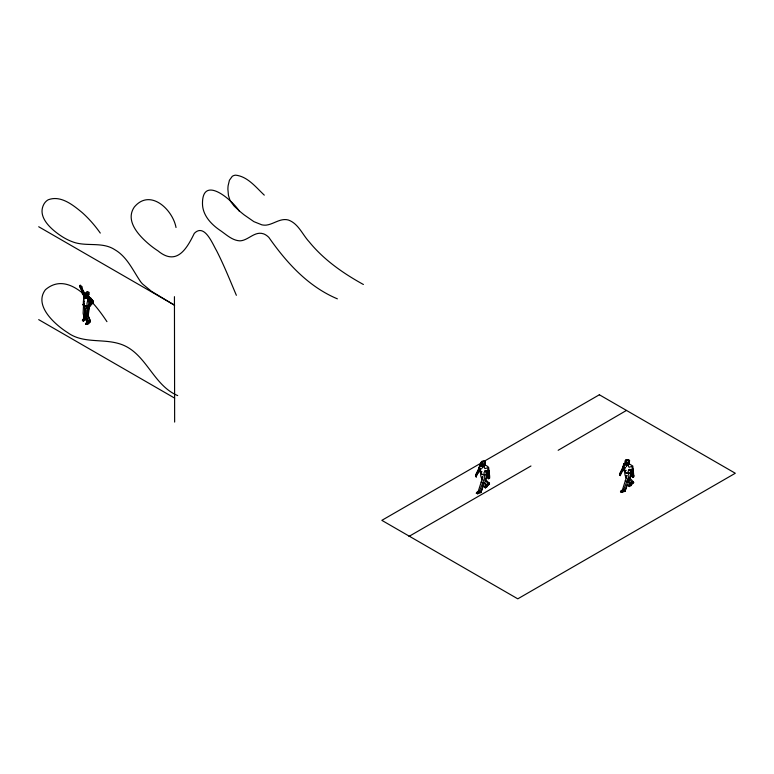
<?xml version="1.0" encoding="UTF-8"?>
<svg xmlns="http://www.w3.org/2000/svg" width="774" height="774" viewBox="0 0 774 774"><rect width="100%" height="100%" fill="white"/><g stroke="black" fill="none" stroke-linecap="round" stroke-linejoin="round"><path stroke-width="1.16" d="M88.787 304.792L90.016 305.575L87.239 306.968L83.611 305.362L83.002 304.675L84.26 303.273L83.94 303.998C86.311 308.652 82.818 314.021 85.488 318.724L84.095 317.804L83.118 313.286L83.573 304.637M486.546 470.902L486.662 477.49L481.051 491.974L479.309 491.819L478.313 491.142L482.928 476.697L481.863 477.993L482.56 479.841M630.897 470.089L630.81 476.136L625.199 490.619L623.457 490.474L622.46 489.787L627.075 475.352L626.011 476.649L626.717 478.496M89.59 305.275L88.217 315.54L90.374 320.997L89.745 321.578L86.756 321.084L85.198 316.363L84.83 308.197M91.255 301.125L90.519 301.705L88.081 300.805L89.668 298.271L90.732 298.154L93.064 301.396L91.777 299.286M483.121 465.203L481.486 461.488L481.022 463.965M627.279 463.849L625.634 460.143L625.169 462.61M88.555 304.163L90.103 299.702M84.395 302.218L84.501 300.883M87.452 308.778L86.94 316.701L88.7 321.752L90.374 320.997L87.656 315.357M92.561 302.479L92.512 303.147C89.997 304.792 88.013 308.807 86.524 308.439L88.236 308.294L92.696 302.092M489.429 477.858L489.255 476.165M633.587 476.503L633.403 474.81M483.024 484.921L482.173 488.626M85.604 297.003L86.272 296.258L87.52 296.868L86.553 297.497L86.601 295.32L85.846 294.981M488.017 474.162L488.394 478.622L489.69 476.416L489.033 471.25L487.988 469.886L488.433 471.114M633.848 476.223C633.161 478.119 631.758 477.161 633.78 475.826L633.18 469.895L632.145 468.541M86.078 309.648L85.924 316.46M477.945 471.811L479.764 467.303M622.093 470.457L623.912 465.958M82.412 293.839L84.637 293.714C82.412 290.086 82.044 287.222 80.341 285.451L79.683 286.515L83.36 294.188L80.854 288.083L81.86 286.699M485.075 483.305L486.952 485.385L488.684 484.243L488.839 482.86L485.743 479.783M632.842 482.889L632.987 481.505L629.359 477.587L628.991 478.661L629.784 480.122L632.842 482.889L631.11 484.031L627.84 480.944M87.859 316.024L88.865 306.369M87.878 312.57L89.029 306.456M481.854 463.79L481.709 466.258L484.379 465.155M84.472 314.757L84.095 317.804L85.488 318.724L84.211 316.102L85.488 318.724L84.618 318.356M482.347 468.067L482.444 465.9L483.605 465.929L484.921 468.628L487.581 467.825L489.052 471.85L486.082 472.208L484.882 470.95L483.914 472.982L484.824 477.239L479.309 491.819M626.505 466.712L626.824 462.813M87.52 296.868L87.549 298.454L88.826 299.228L88.488 300.747L89.649 299.954M481.128 468.792L479.822 468.628L480.915 472.982L481.989 474.414L484.195 474.81L486.478 474.201L486.827 471.792M625.276 467.438L623.97 467.283L625.063 471.627L626.137 473.059L628.343 473.456L630.636 472.846L630.974 470.437M90.355 299.664L89.813 303.892M624.715 463.268L623.883 463.645L623.68 464.874L624.608 465.222L626.33 463.761L625.856 464.903L628.536 463.8M88.787 321.491L87.065 321.075L88.787 321.491L86.93 319.13M89.058 306.978L93.267 302.615L92.445 300.902L93.064 301.396L91.332 299.693M486.662 477.49L487.127 474.946M630.81 476.136L631.274 473.601M480.112 470.873L475.497 475.933L476.242 476.978L476.629 474.181L479.822 468.628M624.26 469.528L619.645 474.578L620.39 475.623L620.777 472.837L622.325 470.418M486.082 472.208L486.285 471.163M633.2 470.495L631.729 466.47L629.069 467.273L627.917 465.271L626.698 465.261L626.282 464.352L626.698 465.261L627.917 465.271L629.165 463.82L627.859 463.065L632.793 466.006L633.2 470.495L630.239 470.853L630.433 469.818M87.607 306.765L87.743 306.107L89.755 305.478M88.865 321.046L87.007 324.074L85.653 323.822L87.394 324.335L85.798 323.958M625.16 467.351L624.405 467.477L623.728 469.421L621.319 472.014L619.955 474.404L620.39 475.623L619.916 473.659L623.283 466.248M481.002 468.705L480.257 468.831L479.58 470.766L477.171 473.369L475.797 475.758L476.242 476.978L475.768 475.004L479.135 467.602M90.519 301.541L91.129 302.644L86.852 306.823C84.947 309.484 93.993 303.34 91.003 301.637L88.826 299.228M480.915 472.982L481.844 471.579C479.503 473.804 481.07 477.161 482.096 479.599M625.063 471.627L625.992 470.224C623.66 472.45 625.218 475.807 626.243 478.245M488.597 469.973L487.92 471.202L486.749 471.356L487.949 475.004M632.755 468.628L632.068 469.847L630.694 469.547M489.69 477.568C490.126 478.632 487.533 479.174 488.771 478.013L487.93 477.926L488.617 475.865M90.423 299.025L90.19 297.922M632.174 472.808L632.774 474.51L632.077 476.571L632.784 477.355L632.068 469.847M484.63 462.049L485.143 463.297L485.433 461.991L484.824 461.459L483.247 464.613L481.68 464.1L481.68 465.184M628.788 460.694L629.291 461.943L629.581 460.646L628.972 460.114L627.404 463.258L625.827 462.755L625.837 463.829M84.821 317.485C83.602 317.272 79.877 324.47 86.969 318.82M627.104 484.553L625.199 490.619M626.118 463.5L623.883 463.645L623.002 466.567L623.525 468.56L625.034 468.647M84.143 303.66L83.002 304.675L86.146 306.727M84.647 317.301C86.62 318.22 84.076 320.097 83.186 320.784L82.354 320.107M632.774 474.51L632.077 476.571L632.784 477.355M87.704 295.474L88.807 292.253L87.133 291.808L85.556 293.51L86.553 297.497M623.525 468.56L623.97 467.283M88.362 307.065L87.152 307.007C86.224 308.942 86.407 306.659 87.404 307.501L86.524 308.439M481.051 491.974L482.047 489.129M623.457 490.474L628.972 475.884L628.072 471.637L629.039 469.605L630.075 469.305M475.923 475.294L475.604 476.165L476.397 476.532M620.08 473.94L619.751 474.81L620.554 475.178M86.998 298.154L86.127 296.655L86.882 296.636M90.161 299.625L88.962 302.257M88.807 292.253L89.233 294.449L87.046 296.645L87.162 297.332M85.711 323.745L87.762 320.755M475.662 474.984L478.7 469.712M619.81 473.63L622.847 468.357M86.756 307.404L86.465 308.033L87.152 307.007M484.398 486.769L485.017 487.339L486.691 486.188L489.042 483.189L489.526 483.973L485.375 487.92L484.398 486.769L486.42 484.331M628.546 485.414L629.165 485.985L630.839 484.834L633.19 481.834L633.683 482.618L629.523 486.565L628.546 485.414L630.578 482.986M79.867 285.519L80.467 285.248L81.802 287.212L81.589 286.69M476.339 493.193L479.638 490.59L479.222 492.487L476.668 492.603L476.339 493.193L477.606 493.783L481.244 492.467L480.935 491.229L479.851 491.693L478.709 490.977M620.496 491.848L623.796 489.236L623.37 491.142L620.816 491.248L620.496 491.848L621.754 492.428L625.392 491.113L625.082 489.884L623.999 490.339L622.857 489.623M86.253 308.1L87.481 308.1M627.966 480.973L629.31 478.303M476.397 475.449L477.094 474.83M620.545 474.094L621.241 473.475M625.75 464.419L625.895 463.355M480.567 464.623L479.735 465L479.522 466.219L480.461 466.567L482.134 465.696L482.55 466.616L483.769 466.625L485.017 465.174L485.433 461.991L484.011 460.985L481.486 461.488M484.65 465.803L485.017 465.174L486.778 465.842L488.636 467.361L489.052 471.85M628.798 464.458L629.581 460.646L628.159 459.64L625.634 460.143M85.653 323.822L86.978 322.565M87.394 324.335C89.513 324.209 90.306 320.039 90.084 321.075L88.7 321.752L90.374 320.997M81.338 287.28L81.522 286.786L81.657 287.502L80.186 287.183L80.022 285.364M87.336 306.746L84.685 305.991L87.336 306.746L87.743 306.107C79.809 307.723 85.43 297.535 83.36 294.188M85.556 293.51L85.953 292.901M624.957 467.854L621.512 472.092M485.617 478.758L486.711 477.2L485.84 475.013M629.765 477.403L630.858 475.846M81.444 287.976L83.94 292.146M88.323 295.029L88.652 296.481L87.714 297.68L86.446 297.826M484.147 465.135L481.709 466.258L481.563 465.039M484.437 487.136L486.217 485.134M628.294 463.781L625.856 464.903L625.711 463.684M628.585 485.782L630.365 483.779M81.164 288.015L80.525 288.112L81.164 288.015L83.292 291.943M87.955 306.823L87.404 307.501L86.862 307.133M87.549 298.454L88.952 296.819L90.732 298.154M476.929 474.472L476.262 476.058L475.584 475.826M621.077 473.117L620.419 474.714L619.742 474.481M84.453 299.016L85.817 297.39M87.133 291.808L85.73 293.81L85.808 295.9M477.364 473.446L479.783 470.689M476.668 492.603L477.51 491.664M620.816 491.248L621.667 490.319M87.007 324.074L90.21 321.839M487.688 483.973L488.839 482.86M631.845 482.628L632.987 481.505M85.769 294.304L86.388 293.704M84.501 293.327L85.508 296.084L83.776 297.729L85.111 298.367M84.018 303.485L82.905 304.54L83.611 305.362M85.827 324.054L87.22 322.971M85.043 318.153L82.441 320.126M481.68 464.1L481.022 463.471L481.118 462.436L481.68 462.61M625.827 462.755L625.169 462.117L625.276 461.081L625.837 461.265M84.627 297.061L82.16 293.404L83.147 293.423L82.634 292.195M87.065 321.075L88.081 320.465M558.16 450.294L626.476 410.423M631.826 482.763L633.016 482.076L633.683 482.618M82.712 320.349L84.018 319.585M408.962 536.421L530.964 465.987M89.387 320.871L87.772 320.9M482.463 466.277L483.092 465.938M626.611 464.922L627.24 464.584M87.994 306.862L86.224 307.984M88.488 300.747L89.89 300.322L90.161 301.386M87.762 307.452L86.969 307.675L88.11 308.091M485.927 470.65L484.882 470.95L487.107 472.324M486.469 474.181L484.263 474.82L481.999 474.394L480.877 472.943M630.616 472.837L628.411 473.475L626.156 473.049L625.024 471.589M479.309 490.851L478.313 491.142L479.967 491.413M622.46 489.787L623.457 489.507M86.475 317.563L85.401 317.862L85.488 318.559L84.385 317.65M481.738 461.633L483.46 461.159M625.885 460.278L627.608 459.804M87.81 295.813L86.465 296.336L86.601 295.32L85.962 295.329L86.233 296.423M88.081 300.805L89.571 300.457M84.782 306.156L86.291 306.165M87.046 296.645L88.139 296.51L88.4 295.687L88.139 296.51L87.685 296.074M477.026 492.69L478.1 492.583M621.174 491.335L622.257 491.238M625.218 460.588L626.901 460.54M483.769 466.625L482.55 466.616L482.134 465.696M626.592 464.555L627.753 464.574L627.917 465.271M480.886 470.002L479.377 469.915L478.748 469.092L479.735 465L480.461 466.567M487.843 470.36L488.945 470.495M87.975 293.956L85.924 293.414M92.648 301.057L93.248 301.163M90.171 321.907L88.962 321.568M87.868 308.333L86.417 307.752M92.677 302.334L93.267 302.615M625.344 490.232L624.483 490.716L625.392 491.113M625.257 480.789L628.024 482.047L627.511 481.863M481.109 482.144L483.876 483.402L483.363 483.218M81.086 287.57L81.522 287.976M487.92 471.202C488.829 473.137 487.726 479.232 489.487 478.371L489.265 477.8M86.398 295.949L83.834 292.727M480.335 492.071L481.244 492.467M87.317 308.42L87.839 308.652M83.863 296.51L86.117 295.716L85.198 294.913M88.459 300.718L88.12 298.6L86.998 303.35L87.239 306.968M91.206 302.411L91.864 302.74M337.377 298.841C308.149 286.554 286.651 262.802 268.878 237.434A14.038 8.108 60 0 0 263.586 233.864C254.685 230.739 248.425 240.462 240.017 240.859C231.929 240.52 225.921 234.164 219.526 229.984C210.76 223.889 202.536 214.94 202.478 203.639C202.295 174.063 232.819 200.369 239.505 211.486M86.727 297.1L86.078 296.761L86.398 297.98M85.798 296.597L86.562 297.003M91.129 302.644L91.796 303.011M83.747 318.907L84.763 319.478M484.35 464.797L485.017 465.174M363.403 284.493C345.301 274.499 327.915 262.676 313.915 247.322A86.582 49.991 60 0 1 309.184 241.827C302.382 234.532 298.338 223.493 288.276 219.99C280.459 217.852 273.803 224.17 266.343 225.108A31.928 18.441 60 0 1 261.786 224.818L253.872 221.635L244.139 214.872A149.75 86.456 60 0 1 239.456 211.012L234.251 206.165L230.72 201.55A10.507 6.066 60 0 1 229.801 199.75L228.436 195.358L227.904 189.291A38.768 22.388 60 0 1 228.107 185.76L229.423 180.245L232.21 176.395A18.392 10.623 60 0 1 235.731 175.166C247.767 176.54 256.001 187.405 264.292 195.135M91.187 302.237L91.796 302.586M172.138 303.795L174.643 305.227L38.7 226.743M177.691 395.591C152.197 384.852 145.918 351.154 118.751 343.569C101.955 338.596 82.663 343.608 67.648 332.607A72.001 41.573 60 0 1 60.13 327.247C49.691 318.927 35.13 303.331 45.395 289.747C68.77 269.575 95.395 304.066 106.938 321.655M38.7 319.633L174.643 398.117M627.859 463.065L628.507 463.442M171.722 303.553L151.462 291.305L142.551 283.981A32.75 24.681 78.3 0 1 140.433 281.494M627.675 480.915L631.11 484.031M623.215 466.751L624.405 467.477M479.067 468.106L480.257 468.831M631.255 470.969L629.039 469.605L630.239 470.853M84.695 317.466L85.43 318.027M484.456 482.831L486.952 485.385M489.526 483.973L488.675 482.86L489.042 483.189M633.19 481.834L632.822 481.515L633.016 482.076M86.253 318.269L86.949 318.888M82.673 320.243L83.515 321.104M488.684 484.243L484.843 480.006M85.304 295L86.001 295.784L85.575 296.597L85.508 296.084M488.636 478.709L487.93 477.926L489.004 477.481L489.216 476.465L489.632 477.181M140.452 281.475C132.799 270.271 127.13 256.852 114.862 249.731C101.897 241.159 85.527 247.312 71.721 241.488A61.156 35.314 60 0 1 66.129 238.943L64.155 237.85A66.109 38.168 60 0 1 58.988 234.503C49.904 228.059 37.297 216.42 43.837 204.268A32.198 18.586 60 0 1 45.666 201.782A31.202 18.015 60 0 1 48.327 199.74C60.846 195.048 73.085 205.081 82.189 212.598A78.416 45.269 60 0 1 100.291 233.08M82.828 292.969L84.231 295.136M89.571 297.942L88.11 295.581M629.165 485.985L629.523 486.565M485.017 487.339L485.375 487.92M633.78 475.826L633.374 475.11L633.151 476.136L632.077 476.571L632.929 476.668L632.503 477.258L633.635 477.016L633.413 476.445M236.37 295.31C230.004 280.323 223.967 265.163 216.546 250.641C212.473 243.781 204.491 222.989 194.303 233.361C186.708 248.957 176.588 266.285 157.915 250.824A78.929 45.569 60 0 1 150.32 245.319C139.794 236.65 124.508 221.306 134.308 207.045C150.117 188.101 172.699 209.502 176.017 227.498M632.097 473.649L630.897 470.002M632.464 474.849L630.849 470.718M488.317 476.204L486.701 472.072M623.883 463.645L624.608 465.222M88.517 304.975L89.107 306.311M88.71 297.7L88.159 296.316L88.197 297.264M84.289 305.091L84.792 306.485M631.332 470.166L631.603 471.298M487.175 471.511L487.456 472.653M626.253 475.623L626.389 476.291M482.105 476.978L482.241 477.645M83.979 305.517L84.134 306.591M632.871 471.027L633.248 474.327M630.839 484.834L630.955 485.762M486.691 486.188L486.807 487.117M633.18 471.656L633.345 473.253M489.033 473.011L489.187 474.607M488.907 473.746L489.1 475.681M630.568 472.014L630.636 472.846M486.42 473.369L486.478 474.201M621.725 491.654L621.754 492.428M477.577 492.999L477.606 493.783M174.44 296.674L174.643 422.082M90.626 298.242L90.345 299.19L90.626 298.242M86.746 295.397L86.465 296.336L86.746 295.397M599.357 394.769L381.843 520.351L517.787 598.834L735.3 473.253L599.357 394.769"/></g></svg>
